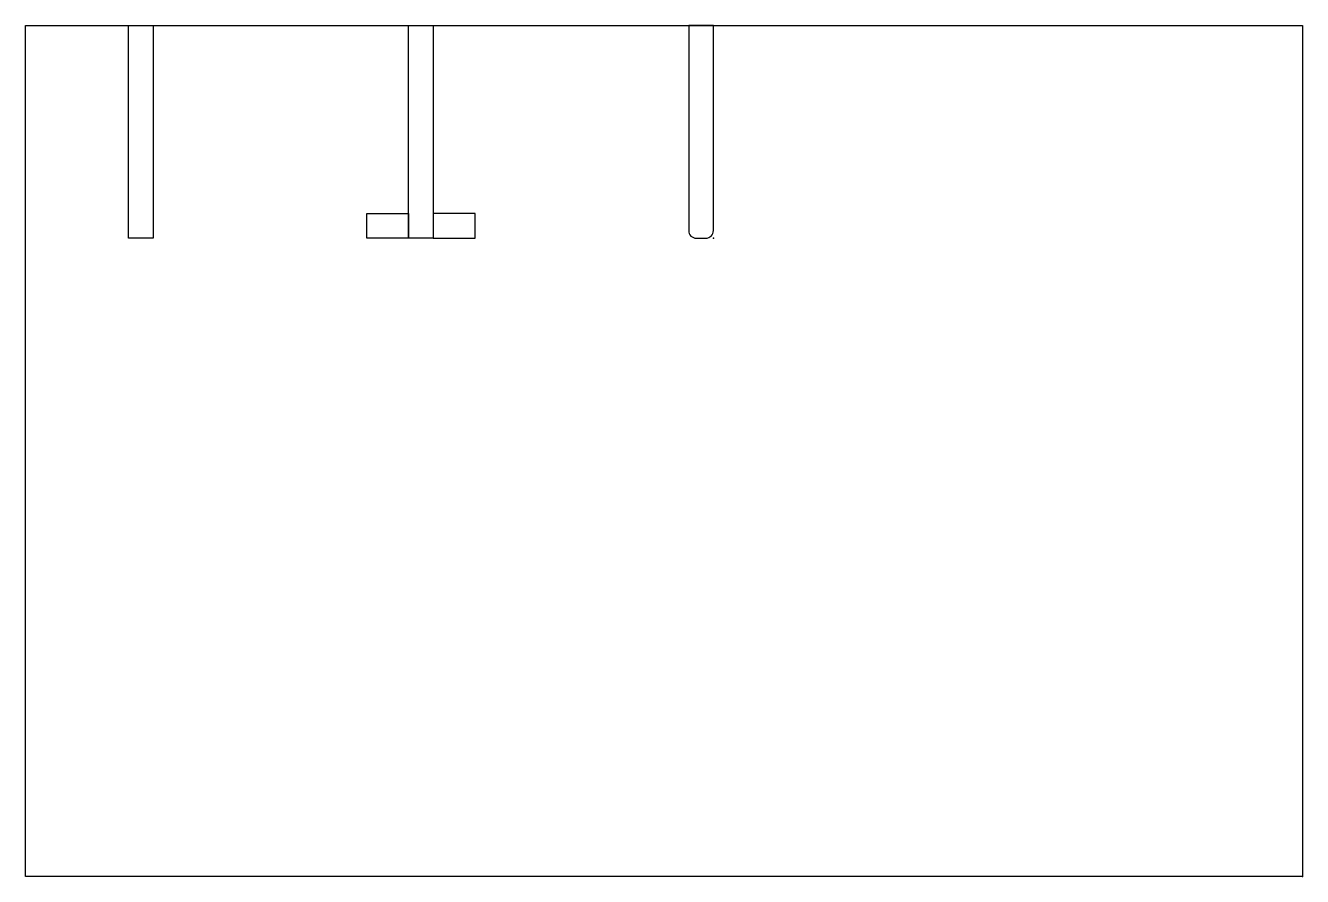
# Model space of a CAD drawing. Header units: millimetres. Extents: x -150 to 0, y 0 to 100.
import ezdxf

# ---------------------------------------------------------------- set-up
doc = ezdxf.new("R2010")
doc.units = ezdxf.units.MM
doc.header["$MEASUREMENT"] = 0
doc.layers.add('verkefni_2_tolvustudd v2_Sketch1', color=7, linetype='Continuous')

msp = doc.modelspace()

# ---------------------------------------------------------------- linework, layer by layer
at = {"layer": 'verkefni_2_tolvustudd v2_Sketch1'}
for p, q in [((-150, 100), (0, 100)), ((-150, 0), (-150, 100)), ((-137.9, 100), (-135, 100)), ((-137.9, 75), (-137.9, 100)), ((-135, 100), (-135, 75)), ((-105, 75), (-105, 100)), ((-105, 100), (-102.1, 100)), ((-102.1, 100), (-102.1, 75)), ((-69.2, 100), (-72.1, 100)), ((-72.1, 100), (-72.1, 75.9)), ((-69.2, 75.9), (-69.2, 100)), ((0, 100), (0, 0)), ((-109.9, 75), (-109.9, 77.9)), ((-109.9, 77.9), (-105, 77.9)), ((-105, 77.9), (-105, 75)), ((-97.2, 77.9), (-102.1, 77.9)), ((-102.1, 77.9), (-102.1, 75)), ((-97.2, 75), (-97.2, 77.9)), ((-135, 75), (-137.9, 75)), ((-105, 75), (-109.9, 75)), ((-102.1, 75), (-105, 75)), ((-102.1, 75), (-97.2, 75)), ((-71.2, 75), (-70.1, 75)), ((0, 0), (-150, 0))]:
    msp.add_line(p, q, dxfattribs=at)
for centre, start, end in [((-71.2, 75.9), 180, 270), ((-70.1, 75.9), 270, 0)]:
    msp.add_arc(centre, 0.9, start, end, dxfattribs=at)
for p in [(-69.2, 75), (0, 0)]:
    msp.add_point(p, dxfattribs=at)

doc.saveas('drawing.dxf')
